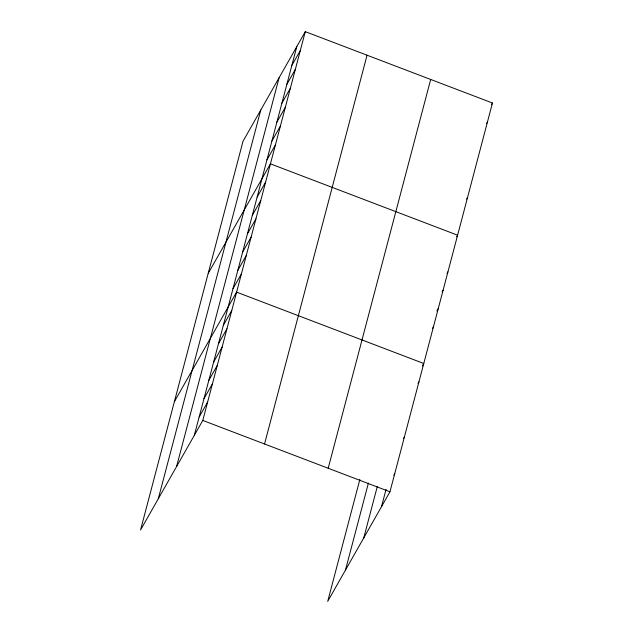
<?xml version="1.0" encoding="UTF-8"?>
<svg xmlns="http://www.w3.org/2000/svg" width="633" height="633" viewBox="0 0 633 633"><rect width="100%" height="100%" fill="white"/><g stroke="black" fill="none" stroke-linecap="round" stroke-linejoin="round"><path stroke-width="0.95" d="M158.29 498.749L260.796 109.968M176.575 466.568L279.082 77.78M194.323 435.33L296.822 46.541M305.288 31.65L243.048 141.199L140.55 529.987L202.782 420.439L305.288 31.65L492.45 103.013L389.952 491.801L327.712 601.35L359.853 479.466M264.547 443.986L367.053 55.198M328.187 468.246L430.685 79.465M345.46 570.111L368.414 483.05M363.746 537.931L377.276 486.611M381.485 506.693L386.083 489.277M291.845 65.428L300.303 50.537M286.868 84.316L295.326 69.416M281.891 103.195L290.349 88.303M276.906 122.082L285.372 107.183M271.929 140.961L280.395 126.07M266.952 159.848L275.41 144.957M208.202 273.393L270.433 163.836L457.604 235.199L456.662 236.853M257.14 197.061L265.599 182.169M252.306 215.386L260.772 200.495M247.479 233.719L255.938 218.82M242.645 252.045L251.103 237.153M237.81 270.378L246.277 255.479M232.976 288.703L241.442 273.812M174.376 401.686L236.607 292.137L423.778 363.5L422.361 365.977M223.314 325.362L231.773 310.463M218.48 343.687L226.946 328.796M213.653 362.021L222.112 347.121M208.819 380.346L217.277 365.455M203.984 398.671L212.443 383.78M199.15 417.005L207.616 402.105M491.509 104.667L492.45 103.013M486.532 123.546L487.473 121.892M466.616 199.086L467.558 197.433M446.993 273.511L447.935 271.858M442.166 291.837L443.108 290.183M436.865 310.993L438.273 308.516M432.497 328.495L433.439 326.842M418.002 383.479L418.943 381.826M403.506 438.463L404.447 436.81M393.845 475.122L394.778 473.468M202.782 420.439L389.952 491.801"/></g></svg>
